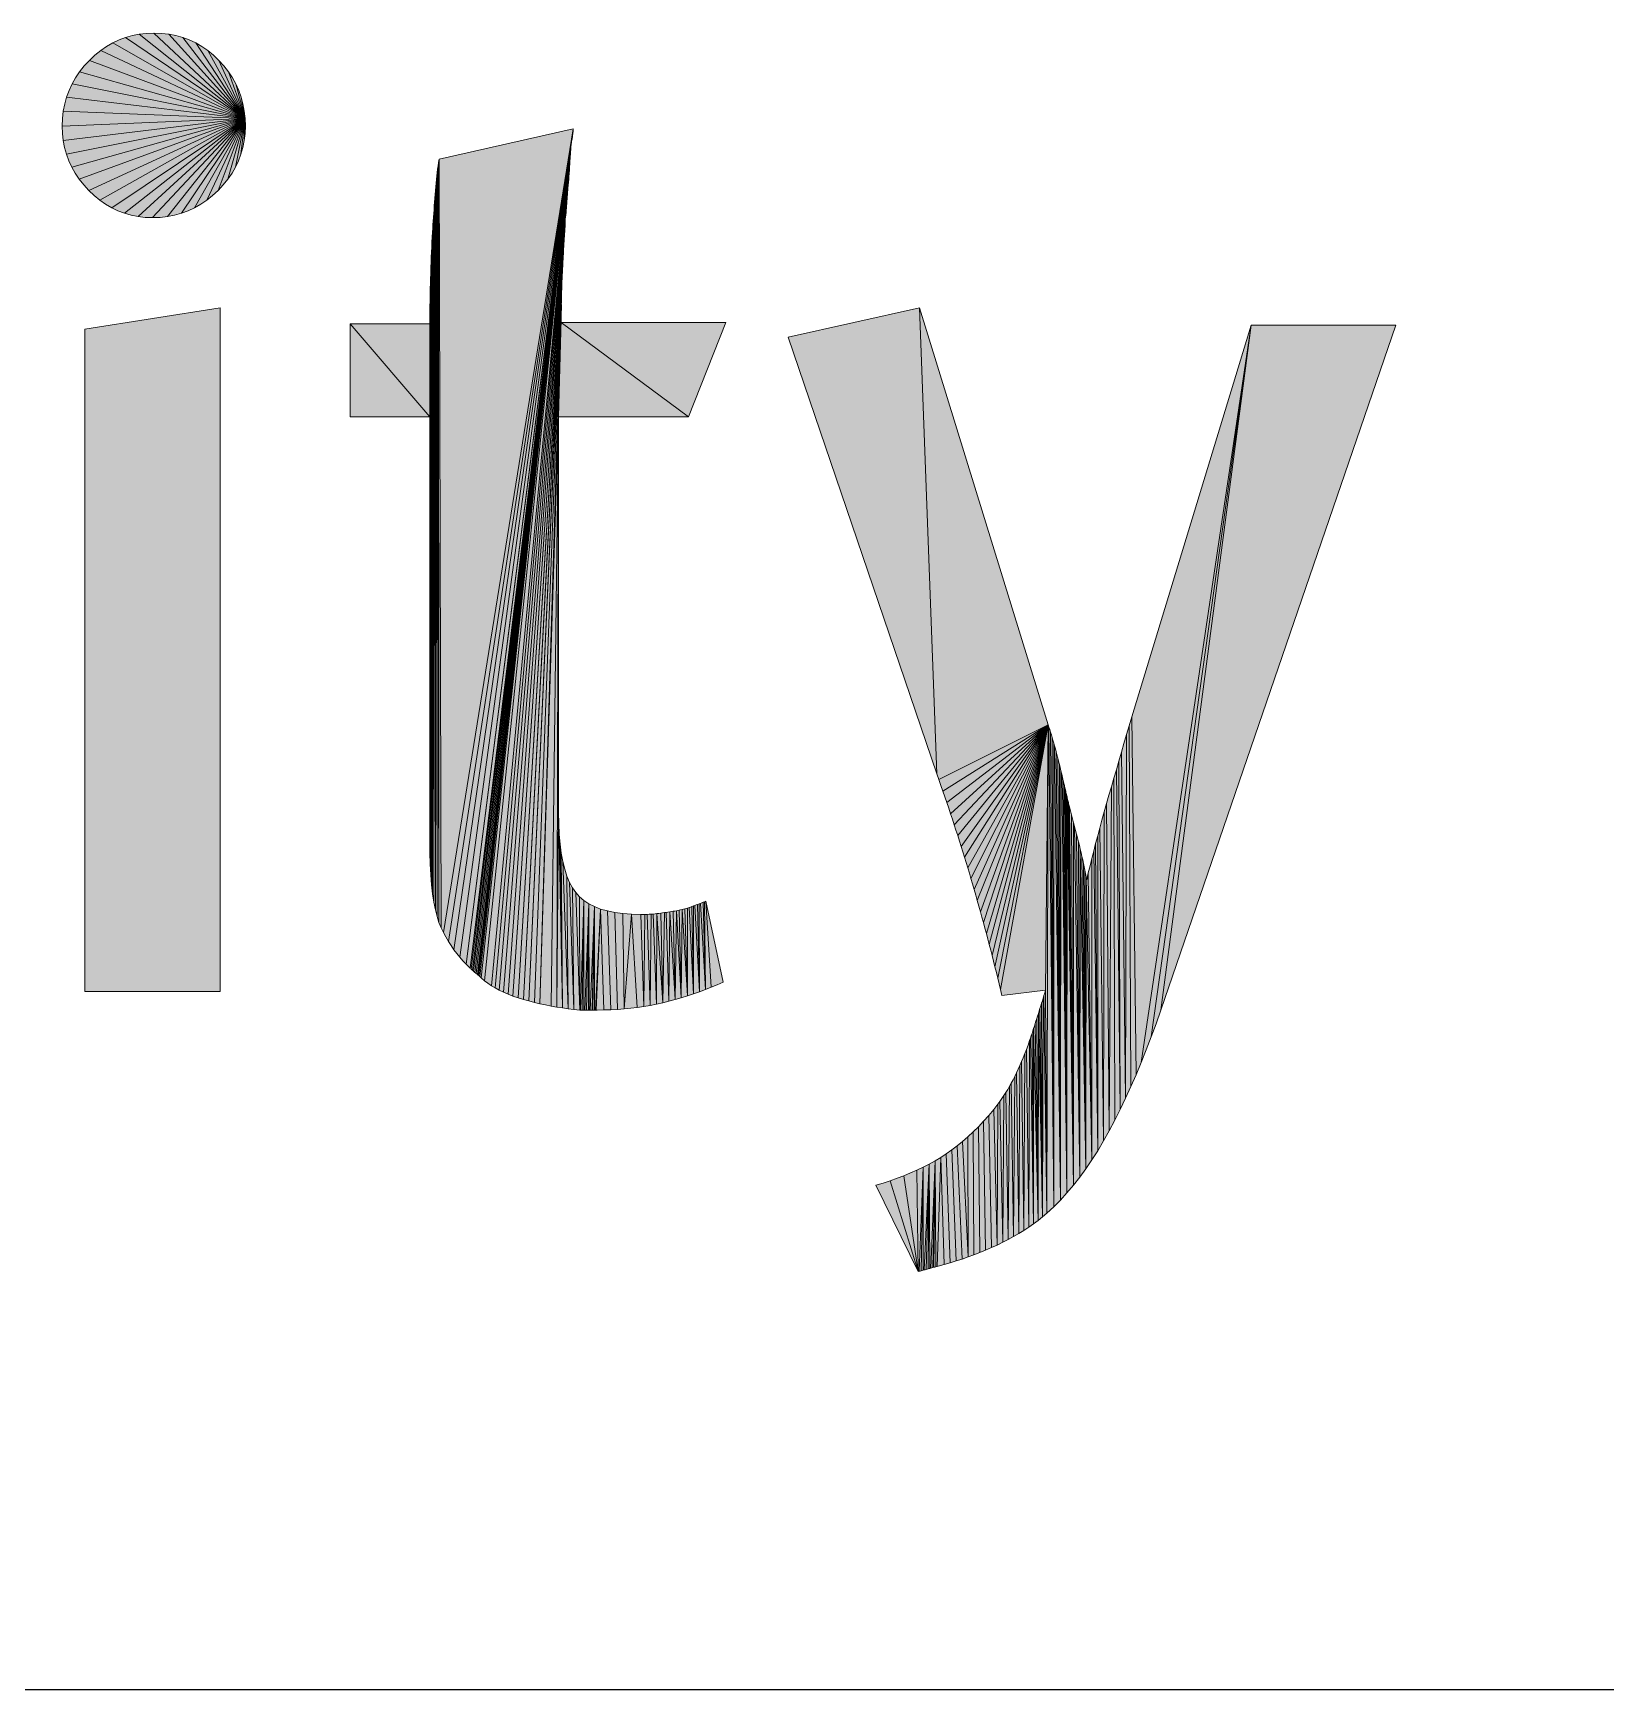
# Model space of a CAD drawing. Header units: inches. Extents: x 0 to 841, y 0 to 594.
# Drawn here: x 780.67 to 789.21, y 58.91 to 67.9 of the extents above; entities that cross this region are included whole.
import ezdxf

# ---------------------------------------------------------------- set-up
doc = ezdxf.new("R2010")
doc.units = ezdxf.units.IN
doc.header["$MEASUREMENT"] = 0
doc.layers.add('BG 0', color=7, linetype='Continuous')
doc.layers.add('BG Border', color=7, linetype='Continuous')

msp = doc.modelspace()

# ---------------------------------------------------------------- hatches: boundary and pattern name
at = {"layer": 'BG 0', "linetype": 'Continuous'}
for points in [[(781.8255, 67.4398), (781.2512, 67.897), (781.2136, 67.8897), (781.177, 67.8793)], [(781.8255, 67.4398), (781.3297, 67.903), (781.29, 67.9015), (781.2512, 67.897)], [(781.8255, 67.4398), (781.4107, 67.897), (781.3709, 67.9015), (781.3297, 67.903)], [(781.8255, 67.4398), (781.4866, 67.8793), (781.4493, 67.8897), (781.4107, 67.897)], [(781.8255, 67.4398), (781.0415, 67.8084), (781.0104, 67.7833), (780.9803, 67.7553)], [(781.8255, 67.4398), (781.1071, 67.8498), (781.0738, 67.8306), (781.0415, 67.8084)], [(781.8255, 67.4398), (781.177, 67.8793), (781.1415, 67.866), (781.1071, 67.8498)], [(781.8255, 67.4398), (781.5572, 67.8498), (781.5225, 67.866), (781.4866, 67.8793)], [(781.8255, 67.4398), (781.6226, 67.8084), (781.5905, 67.8306), (781.5572, 67.8498)], [(781.8255, 67.4398), (781.6828, 67.7553), (781.6534, 67.7833), (781.6226, 67.8084)], [(781.8255, 67.4398), (780.9803, 67.7553), (780.9522, 67.7251), (780.9272, 67.6937)], [(781.8255, 67.4398), (781.7347, 67.6937), (781.7102, 67.7251), (781.6828, 67.7553)], [(781.8255, 67.4398), (780.8858, 67.6273), (780.8695, 67.5922), (780.8562, 67.556)], [(781.8255, 67.4398), (780.9272, 67.6937), (780.905, 67.6611), (780.8858, 67.6273)], [(781.8255, 67.4398), (781.775, 67.6273), (781.7563, 67.6611), (781.7347, 67.6937)], [(781.8255, 67.4398), (781.8038, 67.556), (781.7908, 67.5922), (781.775, 67.6273)], [(781.8255, 67.4398), (780.8562, 67.556), (780.8459, 67.5184), (780.8385, 67.4797)], [(781.8255, 67.4398), (781.8211, 67.4797), (781.8139, 67.5184), (781.8038, 67.556)], [(781.8255, 67.4398), (780.8385, 67.4797), (780.8341, 67.4398), (780.8326, 67.3986)], [(781.8255, 67.4398), (780.8326, 67.3986), (780.834, 67.3588), (780.8384, 67.3201)], [(781.8255, 67.4398), (780.8384, 67.3201), (780.8456, 67.2824), (780.8557, 67.2459)], [(781.8255, 67.4398), (780.8557, 67.2459), (780.8686, 67.2104), (780.8845, 67.176)], [(781.8255, 67.4398), (780.8845, 67.176), (780.9033, 67.1427), (780.9248, 67.1104)], [(781.8255, 67.4398), (780.9248, 67.1104), (780.9493, 67.0793), (780.9767, 67.0491)], [(781.8255, 67.4398), (780.9767, 67.0491), (781.0061, 67.0211), (781.0367, 66.996)], [(781.8255, 67.4398), (781.0367, 66.996), (781.0683, 66.9739), (781.1012, 66.9546)], [(781.8255, 67.4398), (781.1012, 66.9546), (781.1352, 66.9384), (781.1704, 66.9251)], [(781.8255, 67.4398), (781.1704, 66.9251), (781.2067, 66.9148), (781.2442, 66.9074)], [(781.8255, 67.4398), (781.2442, 66.9074), (781.2828, 66.9029), (781.3225, 66.9014)], [(781.8255, 67.4398), (781.3225, 66.9014), (781.3637, 66.9029), (781.4037, 66.9074)], [(781.8255, 67.4398), (781.4037, 66.9074), (781.4424, 66.9148), (781.4799, 66.9251)], [(781.8255, 67.4398), (781.4799, 66.9251), (781.5162, 66.9384), (781.5512, 66.9546)], [(781.8255, 67.4398), (781.5512, 66.9546), (781.5851, 66.9739), (781.6177, 66.996)], [(781.8255, 67.4398), (781.6177, 66.996), (781.649, 67.0211), (781.6792, 67.0491)], [(781.8255, 67.4398), (781.6792, 67.0491), (781.7073, 67.0793), (781.7324, 67.1104)], [(781.8255, 67.4398), (781.7324, 67.1104), (781.7545, 67.1427), (781.7738, 67.176)], [(781.8255, 67.4398), (781.7738, 67.176), (781.79, 67.2104), (781.8032, 67.2459)], [(781.8255, 67.4398), (781.8032, 67.2459), (781.8136, 67.2824), (781.821, 67.3201)], [(781.8255, 67.4398), (781.821, 67.3201), (781.8255, 67.3588), (781.8269, 67.3986)], [(783.6065, 67.3842), (782.8788, 67.2185), (782.8896, 63.0468), (782.9022, 63.0213)], [(783.6065, 67.3842), (782.9022, 63.0213), (782.9154, 62.9967), (782.9293, 62.9729)], [(783.6065, 67.3842), (782.9293, 62.9729), (782.9438, 62.95), (782.959, 62.9279)], [(783.6065, 67.3842), (782.959, 62.9279), (782.9748, 62.9068), (782.9913, 62.8864)], [(783.6065, 67.3842), (782.9913, 62.8864), (783.0084, 62.867), (783.0261, 62.8484)], [(783.5947, 67.2905), (783.0261, 62.8484), (783.0445, 62.8307), (783.0475, 62.8278)], [(783.5947, 67.2905), (783.0475, 62.8278), (783.0505, 62.8249), (783.0535, 62.822)], [(783.5947, 67.2905), (783.0535, 62.822), (783.0566, 62.8191), (783.0599, 62.8162)], [(783.5947, 67.2905), (783.0599, 62.8162), (783.0631, 62.8134), (783.0665, 62.8105)], [(783.5947, 67.2905), (783.0665, 62.8105), (783.0699, 62.8076), (783.0734, 62.8048)], [(783.5947, 67.2905), (783.0734, 62.8048), (783.0769, 62.8019), (783.0805, 62.799)], [(783.5947, 67.2905), (783.0805, 62.799), (783.084, 62.7961), (783.0875, 62.7932)], [(783.5947, 67.2905), (783.0875, 62.7932), (783.0908, 62.7903)], [(783.5939, 67.2834), (783.5947, 67.2905), (783.0908, 62.7903), (783.0941, 62.7874)], [(783.5939, 67.2834), (783.0941, 62.7874), (783.0973, 62.7845), (783.1004, 62.7817)], [(783.5939, 67.2834), (783.1004, 62.7817), (783.1034, 62.7788), (783.1065, 62.7759)], [(783.5939, 67.2834), (783.1065, 62.7759), (783.1094, 62.773), (783.1259, 62.7589)], [(783.5939, 67.2834), (783.1259, 62.7589), (783.1438, 62.7454), (783.1631, 62.7324)], [(783.5939, 67.2834), (783.1631, 62.7324), (783.1837, 62.72)], [(783.5933, 67.2761), (783.5939, 67.2834), (783.1837, 62.72), (783.2057, 62.7082)], [(783.5933, 67.2761), (783.2057, 62.7082), (783.2291, 62.697), (783.566, 66.9117)], [(782.878, 63.0749), (782.876, 67.201), (782.8733, 67.1832), (782.8708, 67.165)], [(782.878, 63.0749), (782.8896, 63.0468), (782.8788, 67.2185), (782.876, 67.201)], [(782.8676, 63.1073), (782.8641, 67.1082), (782.8622, 67.0886), (782.8604, 67.0686)], [(782.8676, 63.1073), (782.8684, 67.1464), (782.8662, 67.1275), (782.8641, 67.1082)], [(782.878, 63.0749), (782.8708, 67.165), (782.8684, 67.1464), (782.8676, 63.1073)], [(782.8584, 63.1441), (782.8558, 67.0067), (782.8543, 66.9859), (782.8529, 66.9652)], [(782.8584, 63.1441), (782.8588, 67.0483), (782.8572, 67.0275), (782.8558, 67.0067)], [(782.8676, 63.1073), (782.8604, 67.0686), (782.8588, 67.0483), (782.8584, 63.1441)], [(782.8504, 63.1852), (782.8514, 66.9445), (782.85, 66.924), (782.8486, 66.9035)], [(782.8584, 63.1441), (782.8529, 66.9652), (782.8514, 66.9445), (782.8504, 63.1852)], [(783.566, 66.9117), (783.2291, 62.697), (783.2538, 62.6863), (783.5642, 66.8861)], [(782.8437, 63.2305), (782.8442, 66.8424), (782.8428, 66.8222), (782.8414, 66.7949)], [(782.8504, 63.1852), (782.8457, 66.8627), (782.8442, 66.8424), (782.8437, 63.2305)], [(782.8504, 63.1852), (782.8486, 66.9035), (782.8471, 66.8831), (782.8457, 66.8627)], [(783.28, 62.6762), (783.5625, 66.8606), (783.5642, 66.8861), (783.2538, 62.6863)], [(782.8382, 63.2803), (782.8388, 66.7407), (782.8376, 66.7138), (782.8365, 66.6871)], [(782.8437, 63.2305), (782.8388, 66.7407), (782.8382, 63.2803)], [(782.8437, 63.2305), (782.8414, 66.7949), (782.8401, 66.7678), (782.8388, 66.7407)], [(783.5575, 66.7832), (783.5591, 66.8091), (783.28, 62.6762), (783.3075, 62.6667)], [(782.8382, 63.2803), (782.8365, 66.6871), (782.8355, 66.6605), (782.8345, 66.6341)], [(783.5509, 66.6703), (783.5521, 66.6922), (783.3075, 62.6667), (783.3363, 62.6578)], [(783.5487, 66.6264), (783.5498, 66.6484), (783.3363, 62.6578), (783.366, 62.6494)], [(782.8382, 63.2803), (782.8345, 66.6341), (782.8339, 63.3343)], [(783.3959, 62.6416), (783.546, 66.5599), (783.5469, 66.5821), (783.366, 62.6494)], [(783.4259, 62.6344), (783.5453, 66.5376), (783.546, 66.5599), (783.3959, 62.6416)], [(782.8339, 63.3343), (782.8313, 66.53), (782.8308, 63.3927)], [(783.5273, 65.8207), (783.5434, 66.4722), (783.544, 66.4937), (783.4259, 62.6344)], [(781.69, 66.4115), (780.9551, 66.2963), (780.9551, 62.701), (781.69, 62.701)], [(785.5807, 63.8826), (785.487, 66.4115), (784.7737, 66.253)], [(786.1859, 64.1492), (785.487, 66.4115), (785.5807, 63.8826), (785.5921, 63.851)], [(782.829, 63.4554), (782.8284, 66.3251), (782.3961, 66.3251), (782.8284, 65.8207)], [(782.8284, 65.8207), (782.3961, 66.3251), (782.3961, 65.8207)], [(783.5273, 65.8207), (784.2334, 65.8207), (783.5417, 66.3323), (783.5417, 66.3512)], [(783.5417, 66.3323), (784.2334, 65.8207), (784.4351, 66.3323)], [(787.2882, 66.3179), (786.6398, 64.1924), (786.6632, 62.2489), (786.6911, 62.3154)], [(787.2882, 66.3179), (786.6911, 62.3154), (786.7185, 62.3837), (786.7456, 62.454)], [(787.2882, 66.3179), (786.7456, 62.454), (786.7722, 62.5261), (786.7983, 62.6001)], [(787.2882, 66.3179), (786.7983, 62.6001), (788.0736, 66.3179)], [(783.5273, 65.8207), (783.4259, 62.6344), (783.4562, 62.6278), (783.4867, 62.6217)], [(783.5273, 65.8207), (783.4867, 62.6217), (783.5175, 62.6163)], [(783.5175, 62.6163), (783.5273, 63.6736), (783.5273, 65.8207)], [(786.1859, 64.1492), (785.5921, 63.851), (785.6033, 63.8196), (785.6143, 63.7885)], [(786.1859, 64.1492), (785.6143, 63.7885), (785.625, 63.7575), (785.6356, 63.7268)], [(786.1859, 64.1492), (785.6356, 63.7268), (785.6459, 63.6963), (785.6561, 63.666)], [(786.1859, 64.1492), (785.6561, 63.666), (785.666, 63.6359), (785.6757, 63.606)], [(786.1859, 64.1492), (785.6757, 63.606), (785.6851, 63.5764), (785.6945, 63.5469)], [(786.1859, 64.1492), (785.6945, 63.5469), (785.7037, 63.5174), (785.7129, 63.4881)], [(786.1859, 64.1492), (785.7129, 63.4881), (785.722, 63.4588), (785.7311, 63.4296)], [(786.1859, 64.1492), (785.7311, 63.4296), (785.74, 63.4005), (785.749, 63.3714)], [(786.1859, 64.1492), (785.749, 63.3714), (785.7578, 63.3424), (785.7665, 63.3134)], [(786.1859, 64.1492), (785.7665, 63.3134), (785.7752, 63.2846), (785.7838, 63.2543)], [(786.1859, 64.1492), (785.7838, 63.2543), (785.7923, 63.2242), (785.8008, 63.1941)], [(786.1859, 64.1492), (785.8008, 63.1941), (785.8092, 63.1641), (785.8175, 63.1342)], [(786.1859, 64.1492), (785.8175, 63.1342), (785.8258, 63.1043), (785.8339, 63.0745)], [(786.1859, 64.1492), (785.8339, 63.0745), (785.8421, 63.0448), (785.8501, 63.0151)], [(786.1859, 64.1492), (785.8501, 63.0151), (785.8581, 62.9856), (785.866, 62.9559)], [(786.1859, 64.1492), (785.866, 62.9559), (785.8738, 62.9261), (785.8815, 62.896)], [(786.1859, 64.1492), (785.8815, 62.896), (785.8892, 62.8657), (785.8968, 62.8352)], [(786.1859, 64.1492), (785.8968, 62.8352), (785.9043, 62.8044), (785.9118, 62.7735)], [(786.1859, 64.1492), (785.9118, 62.7735), (785.9192, 62.7423), (785.9265, 62.711)], [(786.1859, 64.1492), (785.9265, 62.711), (785.9337, 62.6794), (786.1715, 62.7082)], [(786.1859, 64.1492), (786.1715, 62.7082), (786.1787, 61.4978)], [(786.2158, 61.5321), (786.1902, 64.136), (786.1859, 64.1492), (786.1787, 61.4978)], [(786.2158, 61.5321), (786.1989, 64.1087), (786.1945, 64.1225), (786.1902, 64.136)], [(786.6349, 62.1843), (786.6255, 64.1436), (786.6112, 64.0951), (786.6062, 62.1215)], [(786.6349, 62.1843), (786.6632, 62.2489), (786.6398, 64.1924), (786.6255, 64.1436)], [(786.2158, 61.5321), (786.2075, 64.0798), (786.2032, 64.0944), (786.1989, 64.1087)], [(786.2158, 61.5321), (786.2162, 64.0496), (786.2118, 64.0649), (786.2075, 64.0798)], [(786.2522, 61.5687), (786.2205, 64.0339), (786.2162, 64.0496), (786.2158, 61.5321)], [(786.2522, 61.5687), (786.2291, 64.0015), (786.2248, 64.0179), (786.2205, 64.0339)], [(786.6112, 64.0951), (786.5972, 64.047), (786.5833, 63.9993), (786.6062, 62.1215)], [(786.2522, 61.5687), (786.2378, 63.9679), (786.2335, 63.9848), (786.2291, 64.0015)], [(786.2522, 61.5687), (786.2464, 63.9335), (786.2421, 63.9508), (786.2378, 63.9679)], [(786.577, 62.0606), (786.5696, 63.952), (786.556, 63.9049)], [(786.6062, 62.1215), (786.5833, 63.9993), (786.5696, 63.952), (786.577, 62.0606)], [(786.2522, 61.5687), (786.255, 63.8981), (786.2508, 63.9159), (786.2464, 63.9335)], [(786.2878, 61.6076), (786.2594, 63.8802), (786.255, 63.8981), (786.2522, 61.5687)], [(786.2878, 61.6076), (786.268, 63.8436), (786.2637, 63.862), (786.2594, 63.8802)], [(786.5474, 62.0016), (786.5424, 63.8583), (786.5291, 63.812), (786.5173, 61.9445)], [(786.5474, 62.0016), (786.577, 62.0606), (786.556, 63.9049), (786.5424, 63.8583)], [(786.2878, 61.6076), (786.2738, 63.8191), (786.2723, 63.8249), (786.268, 63.8436)], [(786.2878, 61.6076), (786.2767, 63.8073), (786.2752, 63.8133), (786.2738, 63.8191)], [(786.2878, 61.6076), (786.2796, 63.7952), (786.2781, 63.8013), (786.2767, 63.8073)], [(786.2878, 61.6076), (786.2824, 63.7828), (786.281, 63.7891), (786.2796, 63.7952)], [(786.2878, 61.6076), (786.2853, 63.7702), (786.2839, 63.7765), (786.2824, 63.7828)], [(786.2878, 61.6076), (786.2882, 63.7572), (786.2868, 63.7637), (786.2853, 63.7702)], [(786.5173, 61.9445), (786.5291, 63.812), (786.516, 63.7661), (786.5029, 63.7205)], [(783.5484, 62.6114), (783.5282, 63.6122), (783.5273, 63.6736), (783.5175, 62.6163)], [(786.3228, 61.6488), (786.2897, 63.7509), (786.2882, 63.7572), (786.2878, 61.6076)], [(786.3228, 61.6488), (786.2925, 63.7383), (786.2911, 63.7446), (786.2897, 63.7509)], [(786.3228, 61.6488), (786.2954, 63.7261), (786.294, 63.7322), (786.2925, 63.7383)], [(786.3228, 61.6488), (786.2983, 63.7142), (786.2969, 63.7201), (786.2954, 63.7261)], [(786.3228, 61.6488), (786.3012, 63.7025), (786.2997, 63.7083), (786.2983, 63.7142)], [(786.3228, 61.6488), (786.3126, 63.6595), (786.3069, 63.6809), (786.3012, 63.7025)], [(786.4902, 63.6755), (786.4779, 63.6313), (786.466, 63.5879), (786.4867, 61.8894)], [(786.5173, 61.9445), (786.5029, 63.7205), (786.4902, 63.6755), (786.4867, 61.8894)], [(783.5357, 63.5013), (783.531, 63.5548), (783.5282, 63.6122), (783.5484, 62.6114)], [(786.3228, 61.6488), (786.3237, 63.6172), (786.3182, 63.6383), (786.3126, 63.6595)], [(786.357, 61.6923), (786.3291, 63.5962), (786.3237, 63.6172), (786.3228, 61.6488)], [(786.357, 61.6923), (786.3398, 63.5547), (786.3345, 63.5754), (786.3291, 63.5962)], [(786.4867, 61.8894), (786.466, 63.5879), (786.4545, 63.5453), (786.4553, 61.8367)], [(783.5484, 62.6114), (783.5423, 63.4517), (783.5357, 63.5013)], [(786.357, 61.6923), (786.3501, 63.5138), (786.345, 63.5342), (786.3398, 63.5547)], [(786.357, 61.6923), (786.3602, 63.4735), (786.3552, 63.4935), (786.3501, 63.5138)], [(786.4329, 63.4624), (786.4553, 61.8367), (786.4435, 63.5034)], [(786.4553, 61.8367), (786.4545, 63.5453), (786.4435, 63.5034)], [(783.5795, 62.607), (783.5507, 63.4062), (783.5423, 63.4517), (783.5484, 62.6114)], [(783.5732, 63.3269), (783.561, 63.3646), (783.5507, 63.4062), (783.5795, 62.607)], [(786.3905, 61.7381), (786.3602, 63.4735), (786.357, 61.6923)], [(786.3905, 61.7381), (786.3693, 63.4343), (786.3649, 63.4538), (786.3602, 63.4735)], [(786.3905, 61.7381), (786.3777, 63.3963), (786.3737, 63.4151), (786.3693, 63.4343)], [(786.4233, 61.7863), (786.4227, 63.4222), (786.413, 63.3827), (786.4037, 63.3441)], [(786.4329, 63.4624), (786.4227, 63.4222), (786.4233, 61.7863), (786.4553, 61.8367)], [(783.5872, 63.2932), (783.5732, 63.3269), (783.5795, 62.607), (783.611, 62.6033)], [(786.3905, 61.7381), (786.3853, 63.3594), (786.3816, 63.3777), (786.3777, 63.3963)], [(786.3905, 61.7381), (786.3919, 63.3236), (786.3886, 63.3414), (786.3853, 63.3594)], [(786.4233, 61.7863), (786.3919, 63.3236), (786.3905, 61.7381)], [(786.4233, 61.7863), (786.4037, 63.3441), (786.3949, 63.3062), (786.3919, 63.3236)], [(783.5872, 63.2932), (783.611, 62.6033), (783.6032, 63.2635)], [(783.6209, 63.2377), (783.6032, 63.2635), (783.611, 62.6033), (783.6425, 62.6001)], [(783.6209, 63.2377), (783.6425, 62.6001), (783.6413, 63.2152)], [(783.665, 63.195), (783.6413, 63.2152), (783.6425, 62.6001), (783.6469, 62.6001)], [(783.665, 63.195), (783.6469, 62.6001), (783.6513, 62.6001), (783.6559, 62.6001)], [(783.665, 63.195), (783.6559, 62.6001), (783.6604, 62.6001), (783.6651, 62.6001)], [(783.692, 63.1771), (783.665, 63.195), (783.6651, 62.6001), (783.6698, 62.6001)], [(783.692, 63.1771), (783.6698, 62.6001), (783.6746, 62.6001), (783.6794, 62.6001)], [(783.692, 63.1771), (783.6794, 62.6001), (783.6844, 62.6001), (783.6894, 62.6001)], [(783.692, 63.1771), (783.6894, 62.6001), (783.6944, 62.6001)], [(783.7224, 63.1617), (783.692, 63.1771), (783.6944, 62.6001), (783.6993, 62.6001)], [(783.7224, 63.1617), (783.6993, 62.6001), (783.7042, 62.6001), (783.709, 62.6001)], [(783.7224, 63.1617), (783.709, 62.6001), (783.7137, 62.6001)], [(783.7137, 62.6001), (783.7184, 62.6001), (783.7229, 62.6001), (783.7224, 63.1617)], [(783.7224, 63.1617), (783.7229, 62.6001), (783.7274, 62.6001), (783.756, 63.1486)], [(783.756, 63.1486), (783.7274, 62.6001), (783.7318, 62.6001)], [(783.7318, 62.6001), (783.7362, 62.6001), (783.7735, 62.6005), (783.756, 63.1486)], [(783.756, 63.1486), (783.7735, 62.6005), (783.8104, 62.6017), (783.793, 63.1379)], [(783.793, 63.1379), (783.8104, 62.6017), (783.847, 62.6037), (783.8333, 63.1296)], [(784.1266, 62.648), (784.1117, 63.1304), (784.1019, 63.129), (784.0928, 62.6397)], [(784.1266, 62.648), (784.1307, 63.1333), (784.1212, 63.1319), (784.1117, 63.1304)], [(784.1601, 62.6569), (784.1307, 63.1333), (784.1266, 62.648)], [(784.1601, 62.6569), (784.1491, 63.1361), (784.14, 63.1347), (784.1307, 63.1333)], [(784.1601, 62.6569), (784.167, 63.139), (784.1582, 63.1376), (784.1491, 63.1361)], [(784.1935, 62.6664), (784.167, 63.139), (784.1601, 62.6569)], [(784.1935, 62.6664), (784.1829, 63.142), (784.1757, 63.1405), (784.167, 63.139)], [(784.1935, 62.6664), (784.1977, 63.1454), (784.1903, 63.1437), (784.1829, 63.142)], [(784.2266, 62.6766), (784.1977, 63.1454), (784.1935, 62.6664)], [(784.2266, 62.6766), (784.2126, 63.1495), (784.2051, 63.1474), (784.1977, 63.1454)], [(784.2266, 62.6766), (784.2279, 63.1541), (784.2202, 63.1517), (784.2126, 63.1495)], [(784.2595, 62.6875), (784.2357, 63.1566), (784.2279, 63.1541), (784.2266, 62.6766)], [(784.2595, 62.6875), (784.2514, 63.1621), (784.2435, 63.1593), (784.2357, 63.1566)], [(784.2595, 62.6875), (784.2593, 63.165), (784.2514, 63.1621)], [(784.2922, 62.699), (784.2671, 63.1678), (784.2593, 63.165), (784.2595, 62.6875)], [(784.2825, 63.1736), (784.2748, 63.1707), (784.2671, 63.1678), (784.2922, 62.699)], [(784.2922, 62.699), (784.2901, 63.1765), (784.2825, 63.1736)], [(784.3246, 62.7111), (784.2976, 63.1794), (784.2901, 63.1765), (784.2922, 62.699)], [(784.3125, 63.1852), (784.3051, 63.1823), (784.2976, 63.1794), (784.3246, 62.7111)], [(784.3246, 62.7111), (784.3198, 63.1881), (784.3125, 63.1852)], [(784.3568, 62.7239), (784.327, 63.1909), (784.3198, 63.1881), (784.3246, 62.7111)], [(784.3888, 62.7373), (784.4207, 62.7514), (784.327, 63.1909), (784.3568, 62.7239)], [(783.8333, 63.1296), (783.847, 62.6037), (783.8832, 62.6064), (783.8768, 63.1236)], [(783.8768, 63.1236), (783.8832, 62.6064), (783.9237, 63.12)], [(783.8832, 62.6064), (783.919, 62.61), (783.9545, 62.6144), (783.9237, 63.12)], [(783.9237, 63.12), (783.9545, 62.6144), (783.9896, 62.6195), (783.974, 63.1189)], [(783.974, 63.1189), (783.9896, 62.6195), (783.9967, 63.1192), (783.9854, 63.1189)], [(784.0244, 62.6254), (784.0079, 63.1195), (783.9967, 63.1192), (783.9896, 62.6195)], [(784.0244, 62.6254), (784.0298, 63.1206), (784.0189, 63.12), (784.0079, 63.1195)], [(784.0588, 62.6322), (784.0405, 63.1214), (784.0298, 63.1206), (784.0244, 62.6254)], [(784.0588, 62.6322), (784.0616, 63.1235), (784.0512, 63.1224), (784.0405, 63.1214)], [(784.0928, 62.6397), (784.0616, 63.1235), (784.0588, 62.6322)], [(784.0928, 62.6397), (784.082, 63.1261), (784.0719, 63.1247), (784.0616, 63.1235)], [(784.0928, 62.6397), (784.1019, 63.129), (784.0921, 63.1275), (784.082, 63.1261)], [(786.1787, 61.4978), (786.1715, 62.7082), (786.1672, 62.6938), (786.1629, 62.6795)], [(786.1552, 61.4779), (786.1412, 62.6091), (786.1369, 62.5952), (786.1326, 62.5814)], [(786.1552, 61.4779), (786.1499, 62.637), (786.1455, 62.623), (786.1412, 62.6091)], [(786.1552, 61.4779), (786.1585, 62.6653), (786.1542, 62.6511), (786.1499, 62.637)], [(786.1787, 61.4978), (786.1629, 62.6795), (786.1585, 62.6653), (786.1552, 61.4779)], [(786.131, 61.4585), (786.1153, 62.5269), (786.111, 62.5135), (786.1067, 62.5002)], [(786.131, 61.4585), (786.1239, 62.554), (786.1196, 62.5404), (786.1153, 62.5269)], [(786.131, 61.4585), (786.1326, 62.5814), (786.1282, 62.5677), (786.1239, 62.554)], [(786.1552, 61.4779), (786.1326, 62.5814), (786.131, 61.4585)], [(786.0801, 61.4217), (786.085, 62.4344), (786.0763, 62.4102), (786.0676, 62.3867)], [(786.106, 61.4398), (786.0894, 62.4474), (786.085, 62.4344), (786.0801, 61.4217)], [(786.106, 61.4398), (786.098, 62.4736), (786.0937, 62.4605), (786.0894, 62.4474)], [(786.106, 61.4398), (786.1067, 62.5002), (786.1023, 62.4869), (786.098, 62.4736)], [(786.131, 61.4585), (786.1067, 62.5002), (786.106, 61.4398)], [(786.0535, 61.4041), (786.0588, 62.3638), (786.0499, 62.3416), (786.0409, 62.32)], [(786.0801, 61.4217), (786.0676, 62.3867), (786.0588, 62.3638), (786.0535, 61.4041)], [(785.9979, 61.3706), (786.0043, 62.2402), (785.995, 62.2218), (785.9855, 62.204)], [(786.0261, 61.3871), (786.0136, 62.2592), (786.0043, 62.2402), (785.9979, 61.3706)], [(786.0261, 61.3871), (786.0318, 62.2991), (786.0228, 62.2788), (786.0136, 62.2592)], [(786.0535, 61.4041), (786.0409, 62.32), (786.0318, 62.2991), (786.0261, 61.3871)], [(785.9689, 61.3548), (785.9558, 62.1527), (785.9454, 62.1363), (785.9391, 61.3396)], [(785.9689, 61.3548), (785.9758, 62.1865), (785.9659, 62.1694), (785.9558, 62.1527)], [(785.9979, 61.3706), (785.9855, 62.204), (785.9758, 62.1865), (785.9689, 61.3548)], [(785.9085, 61.3248), (785.8905, 62.0598), (785.8629, 62.0273), (785.8774, 61.3107)], [(785.9131, 62.0893), (785.9019, 62.0743), (785.8905, 62.0598), (785.9085, 61.3248)], [(785.9391, 61.3396), (785.9241, 62.1046), (785.9131, 62.0893), (785.9085, 61.3248)], [(785.9391, 61.3396), (785.9454, 62.1363), (785.9349, 62.1203), (785.9241, 62.1046)], [(785.8146, 61.2842), (785.8071, 61.9668), (785.7787, 61.9387), (785.7828, 61.2718)], [(785.8461, 61.2972), (785.8352, 61.9963), (785.8071, 61.9668), (785.8146, 61.2842)], [(785.8774, 61.3107), (785.8629, 62.0273), (785.8352, 61.9963), (785.8461, 61.2972)], [(785.6918, 61.863), (785.7187, 61.2488), (785.7509, 61.26), (785.721, 61.8868)], [(785.7509, 61.26), (785.75, 61.9121), (785.721, 61.8868)], [(785.7828, 61.2718), (785.7787, 61.9387), (785.75, 61.9121), (785.7509, 61.26)], [(785.5715, 61.782), (785.5398, 61.7644), (785.5441, 61.198), (785.5493, 61.1995)], [(785.5715, 61.782), (785.5493, 61.1995), (785.5546, 61.2009), (785.56, 61.2024)], [(785.5715, 61.782), (785.56, 61.2024), (785.5654, 61.2038)], [(785.5654, 61.2038), (785.5709, 61.2052), (785.5765, 61.2067), (785.5715, 61.782)], [(785.5715, 61.782), (785.5765, 61.2067), (785.5822, 61.2081), (785.6023, 61.8003)], [(785.5822, 61.2081), (785.5879, 61.2095), (785.6209, 61.2185), (785.6023, 61.8003)], [(785.6023, 61.8003), (785.6209, 61.2185), (785.6537, 61.228), (785.6324, 61.8198)], [(785.6324, 61.8198), (785.6537, 61.228), (785.6863, 61.2381), (785.6622, 61.8407)], [(785.6622, 61.8407), (785.6863, 61.2381), (785.7187, 61.2488), (785.6918, 61.863)], [(785.4798, 61.1807), (785.4026, 61.7009), (785.3657, 61.6869), (785.3279, 61.6736)], [(785.4798, 61.1807), (785.4732, 61.7312), (785.4384, 61.7157), (785.4026, 61.7009)], [(785.507, 61.7474), (785.4732, 61.7312), (785.4798, 61.1807), (785.4855, 61.1822)], [(785.507, 61.7474), (785.4855, 61.1822), (785.4912, 61.1836), (785.4968, 61.185)], [(785.507, 61.7474), (785.4968, 61.185), (785.5023, 61.1865), (785.5078, 61.1879)], [(785.5398, 61.7644), (785.507, 61.7474), (785.5078, 61.1879), (785.5131, 61.1894)], [(785.5398, 61.7644), (785.5131, 61.1894), (785.5184, 61.1908), (785.5236, 61.1923)], [(785.5398, 61.7644), (785.5236, 61.1923), (785.5287, 61.1937), (785.5339, 61.1952)], [(785.5398, 61.7644), (785.5339, 61.1952), (785.539, 61.1966), (785.5441, 61.198)], [(785.4798, 61.1807), (785.3279, 61.6736), (785.2891, 61.661), (785.2492, 61.6491)]]:
    msp.add_hatch(color=7, dxfattribs=at).paths.add_polyline_path(points)

# ---------------------------------------------------------------- linework, layer by layer
at = {"layer": 'BG 0', "color": 7, "linetype": 'Continuous', "lineweight": 5}
for p, q in [((783.6066, 67.3842), (783.0262, 62.8484)), ((783.6065, 67.3842), (783.5959, 67.2977)), ((783.6066, 67.3842), (783.5985, 67.3121)), ((783.6066, 67.3842), (783.6012, 67.3264)), ((783.6066, 67.3842), (783.6033, 67.3403)), ((783.6066, 67.3842), (783.6049, 67.3535)), ((783.6066, 67.3842), (783.6059, 67.3663)), ((783.5933, 67.2761), (783.5661, 66.9117)), ((783.5933, 67.2761), (783.57, 66.9625)), ((783.5928, 67.2689), (783.5722, 66.9879)), ((783.5928, 67.2689), (783.5765, 67.0382)), ((783.5928, 67.2689), (783.5805, 67.0872)), ((783.5928, 67.2689), (783.5842, 67.1347)), ((783.5928, 67.2689), (783.5876, 67.1808)), ((783.5893, 67.2033), (783.5928, 67.2689)), ((783.5926, 67.2617), (783.5907, 67.2255)), ((783.5625, 66.8606), (783.28, 62.6762)), ((783.3075, 62.6667), (783.5576, 66.7832)), ((783.5576, 66.7832), (783.5547, 66.7357)), ((783.5534, 66.714), (783.3075, 62.6667)), ((783.5509, 66.6703), (783.3363, 62.6578)), ((782.832, 66.5816), (782.8339, 63.3343)), ((782.8336, 66.6341), (782.8339, 63.3343)), ((783.5487, 66.6264), (783.366, 62.6494)), ((783.5478, 66.6043), (783.366, 62.6494)), ((782.8297, 66.4804), (782.8308, 63.3927)), ((782.8307, 66.53), (782.8308, 63.3927)), ((783.4259, 62.6344), (783.5453, 66.5376)), ((783.5273, 65.8207), (783.5435, 66.4722)), ((782.829, 63.4554), (782.8286, 66.3882)), ((782.829, 66.4331), (782.829, 63.4554)), ((783.5428, 66.4304), (783.5273, 65.8207)), ((783.5424, 66.3901), (783.5273, 65.8207)), ((782.829, 63.4554), (782.8285, 66.3666)), ((782.8288, 63.4554), (782.8284, 65.8207))]:
    msp.add_line(p, q, dxfattribs=at)
for points in [[(781.8255, 67.4398), (781.2512, 67.897), (781.2136, 67.8897), (781.177, 67.8793)], [(781.8255, 67.4398), (781.3297, 67.903), (781.29, 67.9015), (781.2512, 67.897)], [(781.8255, 67.4398), (781.4107, 67.897), (781.3709, 67.9015), (781.3297, 67.903)], [(781.8255, 67.4398), (781.4866, 67.8793), (781.4493, 67.8897), (781.4107, 67.897)], [(781.8255, 67.4398), (781.0415, 67.8084), (781.0104, 67.7833), (780.9803, 67.7553)], [(781.8255, 67.4398), (781.1071, 67.8498), (781.0738, 67.8306), (781.0415, 67.8084)], [(781.8255, 67.4398), (781.177, 67.8793), (781.1415, 67.866), (781.1071, 67.8498)], [(781.8255, 67.4398), (781.5572, 67.8498), (781.5225, 67.866), (781.4866, 67.8793)], [(781.8255, 67.4398), (781.6226, 67.8084), (781.5905, 67.8306), (781.5572, 67.8498)], [(781.8255, 67.4398), (781.6828, 67.7553), (781.6534, 67.7833), (781.6226, 67.8084)], [(781.8255, 67.4398), (780.9803, 67.7553), (780.9522, 67.7251), (780.9272, 67.6937)], [(781.8255, 67.4398), (781.7347, 67.6937), (781.7102, 67.7251), (781.6828, 67.7553)], [(781.8255, 67.4398), (780.8858, 67.6273), (780.8695, 67.5922), (780.8562, 67.556)], [(781.8255, 67.4398), (780.9272, 67.6937), (780.905, 67.6611), (780.8858, 67.6273)], [(781.8255, 67.4398), (781.775, 67.6273), (781.7563, 67.6611), (781.7347, 67.6937)], [(781.8255, 67.4398), (781.8038, 67.556), (781.7908, 67.5922), (781.775, 67.6273)], [(781.8255, 67.4398), (780.8562, 67.556), (780.8459, 67.5184), (780.8385, 67.4797)], [(781.8255, 67.4398), (781.8211, 67.4797), (781.8139, 67.5184), (781.8038, 67.556)], [(781.8255, 67.4398), (780.8385, 67.4797), (780.8341, 67.4398), (780.8326, 67.3986)], [(781.8255, 67.4398), (780.8326, 67.3986), (780.834, 67.3588), (780.8384, 67.3201)], [(781.8255, 67.4398), (780.8384, 67.3201), (780.8456, 67.2824), (780.8557, 67.2459)], [(781.8255, 67.4398), (780.8557, 67.2459), (780.8686, 67.2104), (780.8845, 67.176)], [(781.8255, 67.4398), (780.8845, 67.176), (780.9033, 67.1427), (780.9248, 67.1104)], [(781.8255, 67.4398), (780.9248, 67.1104), (780.9493, 67.0793), (780.9767, 67.0491)], [(781.8255, 67.4398), (780.9767, 67.0491), (781.0061, 67.0211), (781.0367, 66.996)], [(781.8255, 67.4398), (781.0367, 66.996), (781.0683, 66.9739), (781.1012, 66.9546)], [(781.8255, 67.4398), (781.1012, 66.9546), (781.1352, 66.9384), (781.1704, 66.9251)], [(781.8255, 67.4398), (781.1704, 66.9251), (781.2067, 66.9148), (781.2442, 66.9074)], [(781.8255, 67.4398), (781.2442, 66.9074), (781.2828, 66.9029), (781.3225, 66.9014)], [(781.8255, 67.4398), (781.3225, 66.9014), (781.3637, 66.9029), (781.4037, 66.9074)], [(781.8255, 67.4398), (781.4037, 66.9074), (781.4424, 66.9148), (781.4799, 66.9251)], [(781.8255, 67.4398), (781.4799, 66.9251), (781.5162, 66.9384), (781.5512, 66.9546)], [(781.8255, 67.4398), (781.5512, 66.9546), (781.5851, 66.9739), (781.6177, 66.996)], [(781.8255, 67.4398), (781.6177, 66.996), (781.649, 67.0211), (781.6792, 67.0491)], [(781.8255, 67.4398), (781.6792, 67.0491), (781.7073, 67.0793), (781.7324, 67.1104)], [(781.8255, 67.4398), (781.7324, 67.1104), (781.7545, 67.1427), (781.7738, 67.176)], [(781.8255, 67.4398), (781.7738, 67.176), (781.79, 67.2104), (781.8032, 67.2459)], [(781.8255, 67.4398), (781.8032, 67.2459), (781.8136, 67.2824), (781.821, 67.3201)], [(781.8255, 67.4398), (781.821, 67.3201), (781.8255, 67.3588), (781.8269, 67.3986)], [(783.6065, 67.3842), (782.8788, 67.2185), (782.8896, 63.0468), (782.9022, 63.0213)], [(783.6065, 67.3842), (782.9022, 63.0213), (782.9154, 62.9967), (782.9293, 62.9729)], [(783.6065, 67.3842), (782.9293, 62.9729), (782.9438, 62.95), (782.959, 62.9279)], [(783.6065, 67.3842), (782.959, 62.9279), (782.9748, 62.9068), (782.9913, 62.8864)], [(783.6065, 67.3842), (782.9913, 62.8864), (783.0084, 62.867), (783.0261, 62.8484)], [(783.5947, 67.2905), (783.0261, 62.8484), (783.0445, 62.8307), (783.0475, 62.8278)], [(783.5947, 67.2905), (783.0475, 62.8278), (783.0505, 62.8249), (783.0535, 62.822)], [(783.5947, 67.2905), (783.0535, 62.822), (783.0566, 62.8191), (783.0599, 62.8162)], [(783.5947, 67.2905), (783.0599, 62.8162), (783.0631, 62.8134), (783.0665, 62.8105)], [(783.5947, 67.2905), (783.0665, 62.8105), (783.0699, 62.8076), (783.0734, 62.8048)], [(783.5947, 67.2905), (783.0734, 62.8048), (783.0769, 62.8019), (783.0805, 62.799)], [(783.5947, 67.2905), (783.0805, 62.799), (783.084, 62.7961), (783.0875, 62.7932)], [(783.5947, 67.2905), (783.0875, 62.7932), (783.0908, 62.7903)], [(783.5939, 67.2834), (783.5947, 67.2905), (783.0908, 62.7903), (783.0941, 62.7874)], [(783.5939, 67.2834), (783.0941, 62.7874), (783.0973, 62.7845), (783.1004, 62.7817)], [(783.5939, 67.2834), (783.1004, 62.7817), (783.1034, 62.7788), (783.1065, 62.7759)], [(783.5939, 67.2834), (783.1065, 62.7759), (783.1094, 62.773), (783.1259, 62.7589)], [(783.5939, 67.2834), (783.1259, 62.7589), (783.1438, 62.7454), (783.1631, 62.7324)], [(783.5939, 67.2834), (783.1631, 62.7324), (783.1837, 62.72)], [(783.5933, 67.2761), (783.5939, 67.2834), (783.1837, 62.72), (783.2057, 62.7082)], [(783.5933, 67.2761), (783.2057, 62.7082), (783.2291, 62.697), (783.566, 66.9117)], [(782.878, 63.0749), (782.876, 67.201), (782.8733, 67.1832), (782.8708, 67.165)], [(782.878, 63.0749), (782.8896, 63.0468), (782.8788, 67.2185), (782.876, 67.201)], [(782.8676, 63.1073), (782.8641, 67.1082), (782.8622, 67.0886), (782.8604, 67.0686)], [(782.8676, 63.1073), (782.8684, 67.1464), (782.8662, 67.1275), (782.8641, 67.1082)], [(782.878, 63.0749), (782.8708, 67.165), (782.8684, 67.1464), (782.8676, 63.1073)], [(782.8584, 63.1441), (782.8558, 67.0067), (782.8543, 66.9859), (782.8529, 66.9652)], [(782.8584, 63.1441), (782.8588, 67.0483), (782.8572, 67.0275), (782.8558, 67.0067)], [(782.8676, 63.1073), (782.8604, 67.0686), (782.8588, 67.0483), (782.8584, 63.1441)], [(782.8504, 63.1852), (782.8514, 66.9445), (782.85, 66.924), (782.8486, 66.9035)], [(782.8584, 63.1441), (782.8529, 66.9652), (782.8514, 66.9445), (782.8504, 63.1852)], [(783.566, 66.9117), (783.2291, 62.697), (783.2538, 62.6863), (783.5642, 66.8861)], [(782.8437, 63.2305), (782.8442, 66.8424), (782.8428, 66.8222), (782.8414, 66.7949)], [(782.8504, 63.1852), (782.8457, 66.8627), (782.8442, 66.8424), (782.8437, 63.2305)], [(782.8504, 63.1852), (782.8486, 66.9035), (782.8471, 66.8831), (782.8457, 66.8627)], [(783.28, 62.6762), (783.5625, 66.8606), (783.5642, 66.8861), (783.2538, 62.6863)], [(782.8382, 63.2803), (782.8388, 66.7407), (782.8376, 66.7138), (782.8365, 66.6871)], [(782.8437, 63.2305), (782.8388, 66.7407), (782.8382, 63.2803)], [(782.8437, 63.2305), (782.8414, 66.7949), (782.8401, 66.7678), (782.8388, 66.7407)], [(783.5575, 66.7832), (783.5591, 66.8091), (783.28, 62.6762), (783.3075, 62.6667)], [(782.8382, 63.2803), (782.8365, 66.6871), (782.8355, 66.6605), (782.8345, 66.6341)], [(783.5509, 66.6703), (783.5521, 66.6922), (783.3075, 62.6667), (783.3363, 62.6578)], [(783.5487, 66.6264), (783.5498, 66.6484), (783.3363, 62.6578), (783.366, 62.6494)], [(782.8382, 63.2803), (782.8345, 66.6341), (782.8339, 63.3343)], [(783.3959, 62.6416), (783.546, 66.5599), (783.5469, 66.5821), (783.366, 62.6494)], [(783.4259, 62.6344), (783.5453, 66.5376), (783.546, 66.5599), (783.3959, 62.6416)], [(782.8339, 63.3343), (782.8313, 66.53), (782.8308, 63.3927)], [(783.5273, 65.8207), (783.5434, 66.4722), (783.544, 66.4937), (783.4259, 62.6344)], [(781.69, 66.4115), (780.9551, 66.2963), (780.9551, 62.701), (781.69, 62.701)], [(782.8308, 63.3927), (782.8293, 66.4331), (782.829, 63.4554)], [(785.5807, 63.8826), (785.487, 66.4115), (784.7737, 66.253)], [(786.1859, 64.1492), (785.487, 66.4115), (785.5807, 63.8826), (785.5921, 63.851)], [(782.829, 63.4554), (782.8284, 66.3251), (782.3961, 66.3251), (782.8284, 65.8207)], [(782.8284, 65.8207), (782.3961, 66.3251), (782.3961, 65.8207)], [(783.5273, 65.8207), (784.2334, 65.8207), (783.5417, 66.3323), (783.5417, 66.3512)], [(783.5417, 66.3323), (784.2334, 65.8207), (784.4351, 66.3323)], [(787.2882, 66.3179), (786.6398, 64.1924), (786.6632, 62.2489), (786.6911, 62.3154)], [(787.2882, 66.3179), (786.6911, 62.3154), (786.7185, 62.3837), (786.7456, 62.454)], [(787.2882, 66.3179), (786.7456, 62.454), (786.7722, 62.5261), (786.7983, 62.6001)], [(787.2882, 66.3179), (786.7983, 62.6001), (788.0736, 66.3179)], [(783.5273, 65.8207), (783.4259, 62.6344), (783.4562, 62.6278), (783.4867, 62.6217)], [(783.5273, 65.8207), (783.4867, 62.6217), (783.5175, 62.6163)], [(783.5175, 62.6163), (783.5273, 63.6736), (783.5273, 65.8207)], [(786.1859, 64.1492), (785.5921, 63.851), (785.6033, 63.8196), (785.6143, 63.7885)], [(786.1859, 64.1492), (785.6143, 63.7885), (785.625, 63.7575), (785.6356, 63.7268)], [(786.1859, 64.1492), (785.6356, 63.7268), (785.6459, 63.6963), (785.6561, 63.666)], [(786.1859, 64.1492), (785.6561, 63.666), (785.666, 63.6359), (785.6757, 63.606)], [(786.1859, 64.1492), (785.6757, 63.606), (785.6851, 63.5764), (785.6945, 63.5469)], [(786.1859, 64.1492), (785.6945, 63.5469), (785.7037, 63.5174), (785.7129, 63.4881)], [(786.1859, 64.1492), (785.7129, 63.4881), (785.722, 63.4588), (785.7311, 63.4296)], [(786.1859, 64.1492), (785.7311, 63.4296), (785.74, 63.4005), (785.749, 63.3714)], [(786.1859, 64.1492), (785.749, 63.3714), (785.7578, 63.3424), (785.7665, 63.3134)], [(786.1859, 64.1492), (785.7665, 63.3134), (785.7752, 63.2846), (785.7838, 63.2543)], [(786.1859, 64.1492), (785.7838, 63.2543), (785.7923, 63.2242), (785.8008, 63.1941)], [(786.1859, 64.1492), (785.8008, 63.1941), (785.8092, 63.1641), (785.8175, 63.1342)], [(786.1859, 64.1492), (785.8175, 63.1342), (785.8258, 63.1043), (785.8339, 63.0745)], [(786.1859, 64.1492), (785.8339, 63.0745), (785.8421, 63.0448), (785.8501, 63.0151)], [(786.1859, 64.1492), (785.8501, 63.0151), (785.8581, 62.9856), (785.866, 62.9559)], [(786.1859, 64.1492), (785.866, 62.9559), (785.8738, 62.9261), (785.8815, 62.896)], [(786.1859, 64.1492), (785.8815, 62.896), (785.8892, 62.8657), (785.8968, 62.8352)], [(786.1859, 64.1492), (785.8968, 62.8352), (785.9043, 62.8044), (785.9118, 62.7735)], [(786.1859, 64.1492), (785.9118, 62.7735), (785.9192, 62.7423), (785.9265, 62.711)], [(786.1859, 64.1492), (785.9265, 62.711), (785.9337, 62.6794), (786.1715, 62.7082)], [(786.1859, 64.1492), (786.1715, 62.7082), (786.1787, 61.4978)], [(786.2158, 61.5321), (786.1902, 64.136), (786.1859, 64.1492), (786.1787, 61.4978)], [(786.2158, 61.5321), (786.1989, 64.1087), (786.1945, 64.1225), (786.1902, 64.136)], [(786.6349, 62.1843), (786.6255, 64.1436), (786.6112, 64.0951), (786.6062, 62.1215)], [(786.6349, 62.1843), (786.6632, 62.2489), (786.6398, 64.1924), (786.6255, 64.1436)], [(786.2158, 61.5321), (786.2075, 64.0798), (786.2032, 64.0944), (786.1989, 64.1087)], [(786.2158, 61.5321), (786.2162, 64.0496), (786.2118, 64.0649), (786.2075, 64.0798)], [(786.2522, 61.5687), (786.2205, 64.0339), (786.2162, 64.0496), (786.2158, 61.5321)], [(786.2522, 61.5687), (786.2291, 64.0015), (786.2248, 64.0179), (786.2205, 64.0339)], [(786.6112, 64.0951), (786.5972, 64.047), (786.5833, 63.9993), (786.6062, 62.1215)], [(786.2522, 61.5687), (786.2378, 63.9679), (786.2335, 63.9848), (786.2291, 64.0015)], [(786.2522, 61.5687), (786.2464, 63.9335), (786.2421, 63.9508), (786.2378, 63.9679)], [(786.577, 62.0606), (786.5696, 63.952), (786.556, 63.9049)], [(786.6062, 62.1215), (786.5833, 63.9993), (786.5696, 63.952), (786.577, 62.0606)], [(786.2522, 61.5687), (786.255, 63.8981), (786.2508, 63.9159), (786.2464, 63.9335)], [(786.2878, 61.6076), (786.2594, 63.8802), (786.255, 63.8981), (786.2522, 61.5687)], [(786.2878, 61.6076), (786.268, 63.8436), (786.2637, 63.862), (786.2594, 63.8802)], [(786.5474, 62.0016), (786.5424, 63.8583), (786.5291, 63.812), (786.5173, 61.9445)], [(786.5474, 62.0016), (786.577, 62.0606), (786.556, 63.9049), (786.5424, 63.8583)], [(786.2878, 61.6076), (786.2738, 63.8191), (786.2723, 63.8249), (786.268, 63.8436)], [(786.2878, 61.6076), (786.2767, 63.8073), (786.2752, 63.8133), (786.2738, 63.8191)], [(786.2878, 61.6076), (786.2796, 63.7952), (786.2781, 63.8013), (786.2767, 63.8073)], [(786.2878, 61.6076), (786.2824, 63.7828), (786.281, 63.7891), (786.2796, 63.7952)], [(786.2878, 61.6076), (786.2853, 63.7702), (786.2839, 63.7765), (786.2824, 63.7828)], [(786.2878, 61.6076), (786.2882, 63.7572), (786.2868, 63.7637), (786.2853, 63.7702)], [(786.5173, 61.9445), (786.5291, 63.812), (786.516, 63.7661), (786.5029, 63.7205)], [(783.5484, 62.6114), (783.5282, 63.6122), (783.5273, 63.6736), (783.5175, 62.6163)], [(786.3228, 61.6488), (786.2897, 63.7509), (786.2882, 63.7572), (786.2878, 61.6076)], [(786.3228, 61.6488), (786.2925, 63.7383), (786.2911, 63.7446), (786.2897, 63.7509)], [(786.3228, 61.6488), (786.2954, 63.7261), (786.294, 63.7322), (786.2925, 63.7383)], [(786.3228, 61.6488), (786.2983, 63.7142), (786.2969, 63.7201), (786.2954, 63.7261)], [(786.3228, 61.6488), (786.3012, 63.7025), (786.2997, 63.7083), (786.2983, 63.7142)], [(786.3228, 61.6488), (786.3126, 63.6595), (786.3069, 63.6809), (786.3012, 63.7025)], [(786.4902, 63.6755), (786.4779, 63.6313), (786.466, 63.5879), (786.4867, 61.8894)], [(786.5173, 61.9445), (786.5029, 63.7205), (786.4902, 63.6755), (786.4867, 61.8894)], [(783.5357, 63.5013), (783.531, 63.5548), (783.5282, 63.6122), (783.5484, 62.6114)], [(786.3228, 61.6488), (786.3237, 63.6172), (786.3182, 63.6383), (786.3126, 63.6595)], [(786.357, 61.6923), (786.3291, 63.5962), (786.3237, 63.6172), (786.3228, 61.6488)], [(786.357, 61.6923), (786.3398, 63.5547), (786.3345, 63.5754), (786.3291, 63.5962)], [(786.4867, 61.8894), (786.466, 63.5879), (786.4545, 63.5453), (786.4553, 61.8367)], [(783.5484, 62.6114), (783.5423, 63.4517), (783.5357, 63.5013)], [(786.357, 61.6923), (786.3501, 63.5138), (786.345, 63.5342), (786.3398, 63.5547)], [(786.357, 61.6923), (786.3602, 63.4735), (786.3552, 63.4935), (786.3501, 63.5138)], [(786.4329, 63.4624), (786.4553, 61.8367), (786.4435, 63.5034)], [(786.4553, 61.8367), (786.4545, 63.5453), (786.4435, 63.5034)], [(783.5795, 62.607), (783.5507, 63.4062), (783.5423, 63.4517), (783.5484, 62.6114)], [(783.5732, 63.3269), (783.561, 63.3646), (783.5507, 63.4062), (783.5795, 62.607)], [(786.3905, 61.7381), (786.3602, 63.4735), (786.357, 61.6923)], [(786.3905, 61.7381), (786.3693, 63.4343), (786.3649, 63.4538), (786.3602, 63.4735)], [(786.3905, 61.7381), (786.3777, 63.3963), (786.3737, 63.4151), (786.3693, 63.4343)], [(786.4233, 61.7863), (786.4227, 63.4222), (786.413, 63.3827), (786.4037, 63.3441)], [(786.4329, 63.4624), (786.4227, 63.4222), (786.4233, 61.7863), (786.4553, 61.8367)], [(783.5872, 63.2932), (783.5732, 63.3269), (783.5795, 62.607), (783.611, 62.6033)], [(786.3905, 61.7381), (786.3853, 63.3594), (786.3816, 63.3777), (786.3777, 63.3963)], [(786.3905, 61.7381), (786.3919, 63.3236), (786.3886, 63.3414), (786.3853, 63.3594)], [(786.4233, 61.7863), (786.3919, 63.3236), (786.3905, 61.7381)], [(786.4233, 61.7863), (786.4037, 63.3441), (786.3949, 63.3062), (786.3919, 63.3236)], [(783.5872, 63.2932), (783.611, 62.6033), (783.6032, 63.2635)], [(783.6209, 63.2377), (783.6032, 63.2635), (783.611, 62.6033), (783.6425, 62.6001)], [(783.6209, 63.2377), (783.6425, 62.6001), (783.6413, 63.2152)], [(783.665, 63.195), (783.6413, 63.2152), (783.6425, 62.6001), (783.6469, 62.6001)], [(783.665, 63.195), (783.6469, 62.6001), (783.6513, 62.6001), (783.6559, 62.6001)], [(783.665, 63.195), (783.6559, 62.6001), (783.6604, 62.6001), (783.6651, 62.6001)], [(783.692, 63.1771), (783.665, 63.195), (783.6651, 62.6001), (783.6698, 62.6001)], [(783.692, 63.1771), (783.6698, 62.6001), (783.6746, 62.6001), (783.6794, 62.6001)], [(783.692, 63.1771), (783.6794, 62.6001), (783.6844, 62.6001), (783.6894, 62.6001)], [(783.692, 63.1771), (783.6894, 62.6001), (783.6944, 62.6001)], [(783.7224, 63.1617), (783.692, 63.1771), (783.6944, 62.6001), (783.6993, 62.6001)], [(783.7224, 63.1617), (783.6993, 62.6001), (783.7042, 62.6001), (783.709, 62.6001)], [(783.7224, 63.1617), (783.709, 62.6001), (783.7137, 62.6001)], [(783.7137, 62.6001), (783.7184, 62.6001), (783.7229, 62.6001), (783.7224, 63.1617)], [(783.7224, 63.1617), (783.7229, 62.6001), (783.7274, 62.6001), (783.756, 63.1486)], [(783.756, 63.1486), (783.7274, 62.6001), (783.7318, 62.6001)], [(783.7318, 62.6001), (783.7362, 62.6001), (783.7735, 62.6005), (783.756, 63.1486)], [(783.756, 63.1486), (783.7735, 62.6005), (783.8104, 62.6017), (783.793, 63.1379)], [(783.793, 63.1379), (783.8104, 62.6017), (783.847, 62.6037), (783.8333, 63.1296)], [(784.1266, 62.648), (784.1117, 63.1304), (784.1019, 63.129), (784.0928, 62.6397)], [(784.1266, 62.648), (784.1307, 63.1333), (784.1212, 63.1319), (784.1117, 63.1304)], [(784.1601, 62.6569), (784.1307, 63.1333), (784.1266, 62.648)], [(784.1601, 62.6569), (784.1491, 63.1361), (784.14, 63.1347), (784.1307, 63.1333)], [(784.1601, 62.6569), (784.167, 63.139), (784.1582, 63.1376), (784.1491, 63.1361)], [(784.1935, 62.6664), (784.167, 63.139), (784.1601, 62.6569)], [(784.1935, 62.6664), (784.1829, 63.142), (784.1757, 63.1405), (784.167, 63.139)], [(784.1935, 62.6664), (784.1977, 63.1454), (784.1903, 63.1437), (784.1829, 63.142)], [(784.2266, 62.6766), (784.1977, 63.1454), (784.1935, 62.6664)], [(784.2266, 62.6766), (784.2126, 63.1495), (784.2051, 63.1474), (784.1977, 63.1454)], [(784.2266, 62.6766), (784.2279, 63.1541), (784.2202, 63.1517), (784.2126, 63.1495)], [(784.2595, 62.6875), (784.2357, 63.1566), (784.2279, 63.1541), (784.2266, 62.6766)], [(784.2595, 62.6875), (784.2514, 63.1621), (784.2435, 63.1593), (784.2357, 63.1566)], [(784.2595, 62.6875), (784.2593, 63.165), (784.2514, 63.1621)], [(784.2922, 62.699), (784.2671, 63.1678), (784.2593, 63.165), (784.2595, 62.6875)], [(784.2825, 63.1736), (784.2748, 63.1707), (784.2671, 63.1678), (784.2922, 62.699)], [(784.2922, 62.699), (784.2901, 63.1765), (784.2825, 63.1736)], [(784.3246, 62.7111), (784.2976, 63.1794), (784.2901, 63.1765), (784.2922, 62.699)], [(784.3125, 63.1852), (784.3051, 63.1823), (784.2976, 63.1794), (784.3246, 62.7111)], [(784.3246, 62.7111), (784.3198, 63.1881), (784.3125, 63.1852)], [(784.3568, 62.7239), (784.327, 63.1909), (784.3198, 63.1881), (784.3246, 62.7111)], [(784.3888, 62.7373), (784.4207, 62.7514), (784.327, 63.1909), (784.3568, 62.7239)], [(783.8333, 63.1296), (783.847, 62.6037), (783.8832, 62.6064), (783.8768, 63.1236)], [(783.8768, 63.1236), (783.8832, 62.6064), (783.9237, 63.12)], [(783.8832, 62.6064), (783.919, 62.61), (783.9545, 62.6144), (783.9237, 63.12)], [(783.9237, 63.12), (783.9545, 62.6144), (783.9896, 62.6195), (783.974, 63.1189)], [(783.974, 63.1189), (783.9896, 62.6195), (783.9967, 63.1192), (783.9854, 63.1189)], [(784.0244, 62.6254), (784.0079, 63.1195), (783.9967, 63.1192), (783.9896, 62.6195)], [(784.0244, 62.6254), (784.0298, 63.1206), (784.0189, 63.12), (784.0079, 63.1195)], [(784.0588, 62.6322), (784.0405, 63.1214), (784.0298, 63.1206), (784.0244, 62.6254)], [(784.0588, 62.6322), (784.0616, 63.1235), (784.0512, 63.1224), (784.0405, 63.1214)], [(784.0928, 62.6397), (784.0616, 63.1235), (784.0588, 62.6322)], [(784.0928, 62.6397), (784.082, 63.1261), (784.0719, 63.1247), (784.0616, 63.1235)], [(784.0928, 62.6397), (784.1019, 63.129), (784.0921, 63.1275), (784.082, 63.1261)], [(786.1787, 61.4978), (786.1715, 62.7082), (786.1672, 62.6938), (786.1629, 62.6795)], [(786.1552, 61.4779), (786.1412, 62.6091), (786.1369, 62.5952), (786.1326, 62.5814)], [(786.1552, 61.4779), (786.1499, 62.637), (786.1455, 62.623), (786.1412, 62.6091)], [(786.1552, 61.4779), (786.1585, 62.6653), (786.1542, 62.6511), (786.1499, 62.637)], [(786.1787, 61.4978), (786.1629, 62.6795), (786.1585, 62.6653), (786.1552, 61.4779)], [(786.131, 61.4585), (786.1153, 62.5269), (786.111, 62.5135), (786.1067, 62.5002)], [(786.131, 61.4585), (786.1239, 62.554), (786.1196, 62.5404), (786.1153, 62.5269)], [(786.131, 61.4585), (786.1326, 62.5814), (786.1282, 62.5677), (786.1239, 62.554)], [(786.1552, 61.4779), (786.1326, 62.5814), (786.131, 61.4585)], [(786.0801, 61.4217), (786.085, 62.4344), (786.0763, 62.4102), (786.0676, 62.3867)], [(786.106, 61.4398), (786.0894, 62.4474), (786.085, 62.4344), (786.0801, 61.4217)], [(786.106, 61.4398), (786.098, 62.4736), (786.0937, 62.4605), (786.0894, 62.4474)], [(786.106, 61.4398), (786.1067, 62.5002), (786.1023, 62.4869), (786.098, 62.4736)], [(786.131, 61.4585), (786.1067, 62.5002), (786.106, 61.4398)], [(786.0535, 61.4041), (786.0588, 62.3638), (786.0499, 62.3416), (786.0409, 62.32)], [(786.0801, 61.4217), (786.0676, 62.3867), (786.0588, 62.3638), (786.0535, 61.4041)], [(785.9979, 61.3706), (786.0043, 62.2402), (785.995, 62.2218), (785.9855, 62.204)], [(786.0261, 61.3871), (786.0136, 62.2592), (786.0043, 62.2402), (785.9979, 61.3706)], [(786.0261, 61.3871), (786.0318, 62.2991), (786.0228, 62.2788), (786.0136, 62.2592)], [(786.0535, 61.4041), (786.0409, 62.32), (786.0318, 62.2991), (786.0261, 61.3871)], [(785.9689, 61.3548), (785.9558, 62.1527), (785.9454, 62.1363), (785.9391, 61.3396)], [(785.9689, 61.3548), (785.9758, 62.1865), (785.9659, 62.1694), (785.9558, 62.1527)], [(785.9979, 61.3706), (785.9855, 62.204), (785.9758, 62.1865), (785.9689, 61.3548)], [(785.9085, 61.3248), (785.8905, 62.0598), (785.8629, 62.0273), (785.8774, 61.3107)], [(785.9131, 62.0893), (785.9019, 62.0743), (785.8905, 62.0598), (785.9085, 61.3248)], [(785.9391, 61.3396), (785.9241, 62.1046), (785.9131, 62.0893), (785.9085, 61.3248)], [(785.9391, 61.3396), (785.9454, 62.1363), (785.9349, 62.1203), (785.9241, 62.1046)], [(785.8146, 61.2842), (785.8071, 61.9668), (785.7787, 61.9387), (785.7828, 61.2718)], [(785.8461, 61.2972), (785.8352, 61.9963), (785.8071, 61.9668), (785.8146, 61.2842)], [(785.8774, 61.3107), (785.8629, 62.0273), (785.8352, 61.9963), (785.8461, 61.2972)], [(785.6918, 61.863), (785.7187, 61.2488), (785.7509, 61.26), (785.721, 61.8868)], [(785.7509, 61.26), (785.75, 61.9121), (785.721, 61.8868)], [(785.7828, 61.2718), (785.7787, 61.9387), (785.75, 61.9121), (785.7509, 61.26)], [(785.5715, 61.782), (785.5398, 61.7644), (785.5441, 61.198), (785.5493, 61.1995)], [(785.5715, 61.782), (785.5493, 61.1995), (785.5546, 61.2009), (785.56, 61.2024)], [(785.5715, 61.782), (785.56, 61.2024), (785.5654, 61.2038)], [(785.5654, 61.2038), (785.5709, 61.2052), (785.5765, 61.2067), (785.5715, 61.782)], [(785.5715, 61.782), (785.5765, 61.2067), (785.5822, 61.2081), (785.6023, 61.8003)], [(785.5822, 61.2081), (785.5879, 61.2095), (785.6209, 61.2185), (785.6023, 61.8003)], [(785.6023, 61.8003), (785.6209, 61.2185), (785.6537, 61.228), (785.6324, 61.8198)], [(785.6324, 61.8198), (785.6537, 61.228), (785.6863, 61.2381), (785.6622, 61.8407)], [(785.6622, 61.8407), (785.6863, 61.2381), (785.7187, 61.2488), (785.6918, 61.863)], [(785.4798, 61.1807), (785.4026, 61.7009), (785.3657, 61.6869), (785.3279, 61.6736)], [(785.4798, 61.1807), (785.4732, 61.7312), (785.4384, 61.7157), (785.4026, 61.7009)], [(785.507, 61.7474), (785.4732, 61.7312), (785.4798, 61.1807), (785.4855, 61.1822)], [(785.507, 61.7474), (785.4855, 61.1822), (785.4912, 61.1836), (785.4968, 61.185)], [(785.507, 61.7474), (785.4968, 61.185), (785.5023, 61.1865), (785.5078, 61.1879)], [(785.5398, 61.7644), (785.507, 61.7474), (785.5078, 61.1879), (785.5131, 61.1894)], [(785.5398, 61.7644), (785.5131, 61.1894), (785.5184, 61.1908), (785.5236, 61.1923)], [(785.5398, 61.7644), (785.5236, 61.1923), (785.5287, 61.1937), (785.5339, 61.1952)], [(785.5398, 61.7644), (785.5339, 61.1952), (785.539, 61.1966), (785.5441, 61.198)], [(785.4798, 61.1807), (785.3279, 61.6736), (785.2891, 61.661), (785.2492, 61.6491)]]:
    msp.add_lwpolyline(points, close=True, dxfattribs=at)
at = {"layer": 'BG Border', "color": 7, "linetype": 'Continuous', "lineweight": 25}
msp.add_line((827, 58.9101), (677, 58.9101), dxfattribs=at)

doc.saveas('drawing.dxf')
